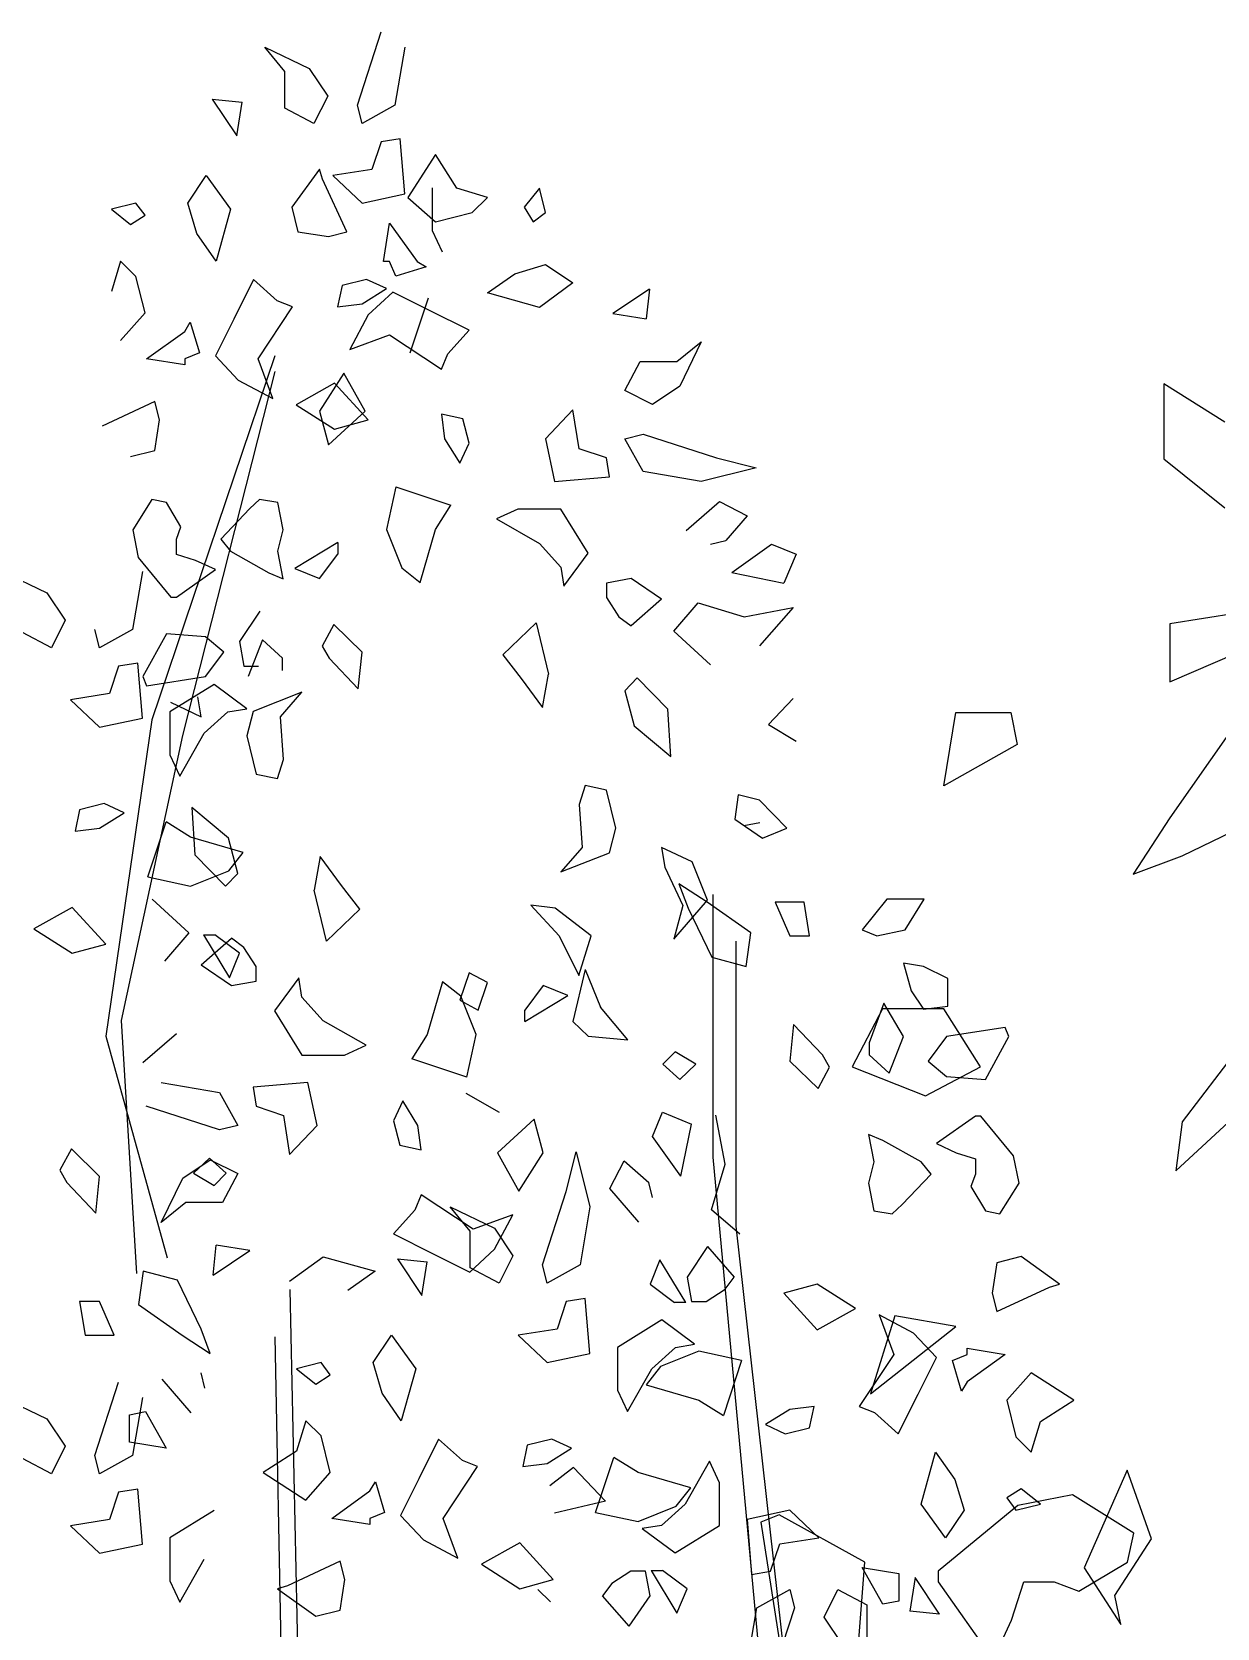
# Model space of a CAD drawing. Header units: millimetres. Extents: x 452.6 to 454.46, y 2596.55 to 2597.55.
# Drawn here: x 453.0024 to 453.3054, y 2597.1404 to 2597.5485 of the extents above; entities that cross this region are included whole.
import ezdxf

# ---------------------------------------------------------------- set-up
doc = ezdxf.new("R2010")
doc.units = ezdxf.units.MM
doc.header["$LTSCALE"] = 10
doc.layers.add('Vegetais', color=94, linetype='Continuous')

msp = doc.modelspace()

# ---------------------------------------------------------------- linework, layer by layer
at = {"layer": 'Vegetais'}
for p, q in [((453.08558, 2597.52978), (453.09165, 2597.54853)), ((453.06705, 2597.53838), (453.06196, 2597.54463)), ((453.06196, 2597.54463), (453.0733, 2597.53916)), ((453.09771, 2597.54463), (453.09518, 2597.52978)), ((453.06705, 2597.529), (453.06705, 2597.53838)), ((453.0733, 2597.53916), (453.07799, 2597.53213)), ((453.04849, 2597.53134), (453.05611, 2597.53056)), ((453.04849, 2597.53134), (453.05474, 2597.52197)), ((453.05474, 2597.52197), (453.05611, 2597.53056)), ((453.07799, 2597.53213), (453.07446, 2597.52509)), ((453.08677, 2597.52509), (453.08558, 2597.52978)), ((453.09518, 2597.52978), (453.08677, 2597.52509)), ((453.07446, 2597.52509), (453.06705, 2597.529)), ((453.09165, 2597.52041), (453.0893, 2597.51338)), ((453.09652, 2597.52119), (453.09165, 2597.52041)), ((453.09771, 2597.50713), (453.09652, 2597.52119)), ((453.10555, 2597.51716), (453.09852, 2597.50623)), ((453.11102, 2597.50857), (453.10555, 2597.51716)), ((453.07586, 2597.51345), (453.06883, 2597.50368)), ((453.07665, 2597.51091), (453.07586, 2597.51345)), ((453.0893, 2597.51338), (453.07933, 2597.51181)), ((453.04224, 2597.50478), (453.04693, 2597.51181)), ((453.04693, 2597.51181), (453.05318, 2597.50322)), ((453.0829, 2597.49743), (453.07665, 2597.51091)), ((453.07933, 2597.51181), (453.08677, 2597.50478)), ((453.08677, 2597.50478), (453.09771, 2597.50713)), ((453.09852, 2597.50623), (453.10555, 2597.49998)), ((453.10474, 2597.50869), (453.10474, 2597.49775)), ((453.11883, 2597.50623), (453.11102, 2597.50857)), ((453.11493, 2597.50232), (453.11883, 2597.50623)), ((453.13211, 2597.50857), (453.12821, 2597.50368)), ((453.13368, 2597.50232), (453.13211, 2597.50857)), ((453.02896, 2597.50478), (453.02271, 2597.50322)), ((453.02271, 2597.50322), (453.02758, 2597.49931)), ((453.02758, 2597.49931), (453.0313, 2597.50166)), ((453.0313, 2597.50166), (453.02896, 2597.50478)), ((453.04458, 2597.49697), (453.04224, 2597.50478)), ((453.05318, 2597.50322), (453.04946, 2597.48994)), ((453.06883, 2597.50368), (453.0704, 2597.49743)), ((453.10555, 2597.49998), (453.11493, 2597.50232)), ((453.12821, 2597.50368), (453.13055, 2597.49998)), ((453.13055, 2597.49998), (453.13368, 2597.50232)), ((453.04946, 2597.48994), (453.04458, 2597.49697)), ((453.0704, 2597.49743), (453.07821, 2597.49626)), ((453.07821, 2597.49626), (453.0829, 2597.49743)), ((453.09227, 2597.48982), (453.09383, 2597.49959)), ((453.09383, 2597.49959), (453.10086, 2597.48982)), ((453.10474, 2597.49775), (453.10727, 2597.49228)), ((453.02505, 2597.48994), (453.02271, 2597.48213)), ((453.02896, 2597.48603), (453.02505, 2597.48994)), ((453.09383, 2597.48982), (453.09227, 2597.48982)), ((453.0954, 2597.4861), (453.09383, 2597.48982)), ((453.10086, 2597.48982), (453.10321, 2597.48845)), ((453.12586, 2597.4867), (453.13368, 2597.48904)), ((453.13368, 2597.48904), (453.14071, 2597.48435)), ((453.0313, 2597.47666), (453.02896, 2597.48603)), ((453.05902, 2597.48525), (453.05396, 2597.47509)), ((453.06508, 2597.47978), (453.05902, 2597.48525)), ((453.08793, 2597.48525), (453.08168, 2597.48369)), ((453.09302, 2597.48291), (453.08793, 2597.48525)), ((453.10321, 2597.48845), (453.0954, 2597.4861)), ((453.11883, 2597.48181), (453.12586, 2597.4867)), ((453.08168, 2597.48369), (453.08052, 2597.47822)), ((453.08677, 2597.479), (453.09302, 2597.48291)), ((453.09461, 2597.48201), (453.08836, 2597.47615)), ((453.10399, 2597.47732), (453.09461, 2597.48201)), ((453.09908, 2597.4665), (453.10377, 2597.48056)), ((453.13211, 2597.4781), (453.11883, 2597.48181)), ((453.14071, 2597.48435), (453.13211, 2597.4781)), ((453.16024, 2597.48279), (453.15086, 2597.47654)), ((453.16024, 2597.48279), (453.15946, 2597.47516)), ((453.02505, 2597.46963), (453.0313, 2597.47666)), ((453.06021, 2597.46494), (453.06899, 2597.47822)), ((453.06899, 2597.47822), (453.06508, 2597.47978)), ((453.08052, 2597.47822), (453.08677, 2597.479)), ((453.11415, 2597.47224), (453.10399, 2597.47732)), ((453.15086, 2597.47654), (453.15946, 2597.47516)), ((453.04146, 2597.47197), (453.04283, 2597.47431)), ((453.04283, 2597.47431), (453.04518, 2597.4665)), ((453.05396, 2597.47509), (453.04927, 2597.46572)), ((453.08836, 2597.47615), (453.08368, 2597.46735)), ((453.10868, 2597.46618), (453.11415, 2597.47224)), ((453.03168, 2597.46494), (453.04146, 2597.47197)), ((453.08368, 2597.46735), (453.09383, 2597.47107)), ((453.09383, 2597.47107), (453.10711, 2597.46227)), ((453.16727, 2597.46423), (453.17352, 2597.46931)), ((453.17352, 2597.46931), (453.16805, 2597.45798)), ((453.04146, 2597.46338), (453.03168, 2597.46494)), ((453.04518, 2597.4665), (453.04146, 2597.46494)), ((453.04146, 2597.46494), (453.04146, 2597.46338)), ((453.04927, 2597.46572), (453.05511, 2597.45947)), ((453.06393, 2597.45478), (453.06021, 2597.46494)), ((453.10711, 2597.46227), (453.10868, 2597.46618)), ((453.15399, 2597.45681), (453.1579, 2597.46423)), ((453.1579, 2597.46423), (453.16727, 2597.46423)), ((453.08211, 2597.46131), (453.07586, 2597.45154)), ((453.08758, 2597.45154), (453.08211, 2597.46131)), ((453.05511, 2597.45947), (453.06393, 2597.45478)), ((453.07974, 2597.45869), (453.06996, 2597.45322)), ((453.08833, 2597.44931), (453.07974, 2597.45869)), ((453.16102, 2597.45329), (453.15399, 2597.45681)), ((453.16805, 2597.45798), (453.16102, 2597.45329)), ((453.30736, 2597.44875), (453.29174, 2597.45852)), ((453.29174, 2597.45852), (453.29174, 2597.43938)), ((453.03383, 2597.454), (453.02036, 2597.44775)), ((453.03502, 2597.44931), (453.03383, 2597.454)), ((453.06996, 2597.45322), (453.07974, 2597.44697)), ((453.14071, 2597.45193), (453.13368, 2597.44451)), ((453.14227, 2597.44196), (453.14071, 2597.45193)), ((453.03383, 2597.4415), (453.03502, 2597.44931)), ((453.07586, 2597.45154), (453.07821, 2597.44295)), ((453.07821, 2597.44295), (453.08758, 2597.45154)), ((453.07974, 2597.44697), (453.08833, 2597.44931)), ((453.11258, 2597.44959), (453.10711, 2597.45076)), ((453.10711, 2597.45076), (453.1079, 2597.44451)), ((453.11415, 2597.44334), (453.11258, 2597.44959)), ((453.1079, 2597.44451), (453.1118, 2597.43826)), ((453.13368, 2597.44451), (453.13602, 2597.43357)), ((453.15399, 2597.44451), (453.15868, 2597.44568)), ((453.15868, 2597.4361), (453.15399, 2597.44451)), ((453.15868, 2597.44568), (453.17743, 2597.43962)), ((453.02758, 2597.43994), (453.03383, 2597.4415)), ((453.1118, 2597.43826), (453.11415, 2597.44334)), ((453.1493, 2597.43962), (453.14227, 2597.44196)), ((453.15008, 2597.43474), (453.1493, 2597.43962)), ((453.17743, 2597.43962), (453.18758, 2597.43709)), ((453.17352, 2597.43357), (453.15868, 2597.4361)), ((453.18758, 2597.43709), (453.17352, 2597.43357)), ((453.29174, 2597.43938), (453.30736, 2597.42688)), ((453.0954, 2597.4322), (453.09305, 2597.42126)), ((453.0954, 2597.4322), (453.10946, 2597.42751)), ((453.13602, 2597.43357), (453.15008, 2597.43474)), ((453.03305, 2597.429), (453.02818, 2597.42119)), ((453.03677, 2597.42822), (453.03305, 2597.429)), ((453.04049, 2597.42197), (453.03677, 2597.42822)), ((453.06058, 2597.429), (453.05805, 2597.42666)), ((453.06527, 2597.42822), (453.06058, 2597.429)), ((453.06665, 2597.42119), (453.06527, 2597.42822)), ((453.10555, 2597.42126), (453.10946, 2597.42751)), ((453.16961, 2597.42107), (453.17821, 2597.42849)), ((453.17821, 2597.42849), (453.18524, 2597.42477)), ((453.05805, 2597.42666), (453.05065, 2597.41884)), ((453.12665, 2597.42654), (453.12118, 2597.42399)), ((453.12118, 2597.42399), (453.13211, 2597.41774)), ((453.13758, 2597.42654), (453.12665, 2597.42654)), ((453.14461, 2597.41521), (453.13758, 2597.42654)), ((453.18524, 2597.42477), (453.17977, 2597.41852)), ((453.02818, 2597.42119), (453.02955, 2597.41416)), ((453.0393, 2597.41884), (453.04049, 2597.42197)), ((453.06527, 2597.41572), (453.06665, 2597.42119)), ((453.09305, 2597.42126), (453.09696, 2597.41149)), ((453.10165, 2597.40779), (453.10555, 2597.42126)), ((453.0393, 2597.41494), (453.0393, 2597.41884)), ((453.05065, 2597.41884), (453.05318, 2597.41572)), ((453.05318, 2597.41572), (453.06293, 2597.41025)), ((453.06665, 2597.40869), (453.06527, 2597.41572)), ((453.08055, 2597.41795), (453.06961, 2597.41131)), ((453.08055, 2597.41795), (453.08055, 2597.41501)), ((453.13211, 2597.41774), (453.13758, 2597.4117)), ((453.13836, 2597.40681), (453.14461, 2597.41521)), ((453.17586, 2597.41756), (453.17977, 2597.41852)), ((453.18133, 2597.41032), (453.19149, 2597.41756)), ((453.19149, 2597.41756), (453.19774, 2597.41501)), ((453.02955, 2597.41416), (453.03793, 2597.404)), ((453.04418, 2597.41338), (453.0393, 2597.41494)), ((453.0393, 2597.404), (453.04927, 2597.41103)), ((453.04927, 2597.41103), (453.04418, 2597.41338)), ((453.06961, 2597.41131), (453.07586, 2597.40876)), ((453.07586, 2597.40876), (453.08055, 2597.41501)), ((453.09696, 2597.41149), (453.10165, 2597.40779)), ((453.13758, 2597.4117), (453.13836, 2597.40681)), ((453.19774, 2597.41501), (453.19461, 2597.40759)), ((452.99486, 2597.41059), (453.00621, 2597.40512)), ((453.03061, 2597.41059), (453.02808, 2597.39574)), ((453.06293, 2597.41025), (453.06665, 2597.40869)), ((453.15555, 2597.40876), (453.1493, 2597.40759)), ((453.1493, 2597.40759), (453.1493, 2597.40388)), ((453.16336, 2597.40349), (453.15555, 2597.40876)), ((453.18133, 2597.41032), (453.19461, 2597.40759)), ((453.00621, 2597.40512), (453.0109, 2597.39809)), ((453.03793, 2597.404), (453.0393, 2597.404)), ((453.1493, 2597.40388), (453.15243, 2597.39899)), ((453.16336, 2597.40349), (453.15555, 2597.39665)), ((453.06068, 2597.40043), (453.05543, 2597.39262)), ((453.15243, 2597.39899), (453.15555, 2597.39665)), ((453.16649, 2597.39529), (453.17274, 2597.40251)), ((453.17274, 2597.40251), (453.18446, 2597.39899)), ((453.18446, 2597.39899), (453.19696, 2597.40134)), ((453.19696, 2597.40134), (453.18836, 2597.39157)), ((453.31049, 2597.39993), (453.2933, 2597.39719)), ((453.00736, 2597.39106), (452.99996, 2597.39496)), ((453.0109, 2597.39809), (453.00736, 2597.39106)), ((453.01968, 2597.39106), (453.01849, 2597.39574)), ((453.02808, 2597.39574), (453.01968, 2597.39106)), ((453.07955, 2597.39697), (453.07661, 2597.3915)), ((453.08677, 2597.38994), (453.07955, 2597.39697)), ((453.13133, 2597.39743), (453.12274, 2597.38923)), ((453.13133, 2597.39743), (453.13446, 2597.38435)), ((453.17586, 2597.3867), (453.16649, 2597.39529)), ((453.2933, 2597.39719), (453.2933, 2597.38235)), ((453.03677, 2597.39463), (453.03071, 2597.38369)), ((453.04674, 2597.39384), (453.03677, 2597.39463)), ((453.05143, 2597.38994), (453.04674, 2597.39384)), ((453.05543, 2597.39262), (453.05658, 2597.38637)), ((453.06136, 2597.39306), (453.05768, 2597.38369)), ((453.06646, 2597.38838), (453.06136, 2597.39306)), ((453.07661, 2597.3915), (453.07836, 2597.38838)), ((453.02943, 2597.38715), (453.02455, 2597.38637)), ((453.03061, 2597.37309), (453.02943, 2597.38715)), ((453.04674, 2597.38369), (453.05143, 2597.38994)), ((453.06646, 2597.38525), (453.06646, 2597.38838)), ((453.07836, 2597.38838), (453.0858, 2597.38056)), ((453.0858, 2597.38056), (453.08677, 2597.38994)), ((453.12274, 2597.38923), (453.12743, 2597.38318)), ((453.2933, 2597.38235), (453.31049, 2597.38977)), ((453.02455, 2597.38637), (453.02221, 2597.37934)), ((453.03071, 2597.38369), (453.03168, 2597.38134)), ((453.03168, 2597.38134), (453.04674, 2597.38369)), ((453.05658, 2597.38637), (453.0603, 2597.38637)), ((453.12743, 2597.38318), (453.1329, 2597.37576)), ((453.1329, 2597.37576), (453.13446, 2597.38435)), ((453.15711, 2597.38337), (453.15399, 2597.38006)), ((453.16493, 2597.37537), (453.15711, 2597.38337)), ((453.02221, 2597.37934), (453.01224, 2597.37777)), ((453.04896, 2597.38168), (453.03765, 2597.37465)), ((453.04561, 2597.37343), (453.04483, 2597.37851)), ((453.05736, 2597.37543), (453.04896, 2597.38168)), ((453.0714, 2597.37968), (453.0589, 2597.37479)), ((453.06593, 2597.37343), (453.0714, 2597.37968)), ((453.15399, 2597.38006), (453.15633, 2597.37107)), ((453.01224, 2597.37777), (453.01968, 2597.37074)), ((453.03765, 2597.37465), (453.03765, 2597.36371)), ((453.0378, 2597.37713), (453.04561, 2597.37343)), ((453.04643, 2597.36918), (453.05249, 2597.37465)), ((453.05249, 2597.37465), (453.05736, 2597.37543)), ((453.0589, 2597.37479), (453.05733, 2597.36854)), ((453.16571, 2597.36326), (453.16493, 2597.37537)), ((453.19696, 2597.3781), (453.19071, 2597.37146)), ((453.23549, 2597.35579), (453.23861, 2597.37454)), ((453.23861, 2597.37454), (453.25268, 2597.37454)), ((453.25268, 2597.37454), (453.25424, 2597.36633)), ((453.01968, 2597.37074), (453.03061, 2597.37309)), ((453.06671, 2597.36249), (453.06593, 2597.37343)), ((453.15633, 2597.37107), (453.16571, 2597.36326)), ((453.19071, 2597.37146), (453.19774, 2597.36716)), ((453.04018, 2597.35824), (453.04643, 2597.36918)), ((453.05733, 2597.36854), (453.05968, 2597.35877)), ((453.25424, 2597.36633), (453.23549, 2597.35579)), ((453.30893, 2597.36985), (453.2933, 2597.34758)), ((453.03765, 2597.36371), (453.04018, 2597.35824)), ((453.06515, 2597.3576), (453.06671, 2597.36249)), ((453.05968, 2597.35877), (453.06515, 2597.3576)), ((453.14383, 2597.35584), (453.14227, 2597.35095)), ((453.1493, 2597.35466), (453.14383, 2597.35584)), ((453.15165, 2597.3449), (453.1493, 2597.35466)), ((453.02083, 2597.35121), (453.01458, 2597.34965)), ((453.02593, 2597.34887), (453.02083, 2597.35121)), ((453.04327, 2597.35018), (453.04405, 2597.33807)), ((453.05265, 2597.34237), (453.04327, 2597.35018)), ((453.14227, 2597.35095), (453.14305, 2597.34001)), ((453.1829, 2597.35349), (453.18211, 2597.34724)), ((453.18836, 2597.35212), (453.1829, 2597.35349)), ((453.1954, 2597.3449), (453.18836, 2597.35212)), ((453.29643, 2597.33782), (453.32143, 2597.34993)), ((453.01458, 2597.34965), (453.01343, 2597.34418)), ((453.01968, 2597.34496), (453.02593, 2597.34887)), ((453.03199, 2597.33246), (453.03668, 2597.34652)), ((453.04293, 2597.34262), (453.03668, 2597.34652)), ((453.18211, 2597.34724), (453.18915, 2597.34235)), ((453.18852, 2597.34631), (453.18443, 2597.34553)), ((453.2933, 2597.34758), (453.28393, 2597.33313)), ((453.01343, 2597.34418), (453.01968, 2597.34496)), ((453.0564, 2597.33871), (453.04293, 2597.34262)), ((453.05499, 2597.33338), (453.05265, 2597.34237)), ((453.15008, 2597.33865), (453.15165, 2597.3449)), ((453.18915, 2597.34235), (453.1954, 2597.3449)), ((453.04405, 2597.33807), (453.05186, 2597.33007)), ((453.05268, 2597.33402), (453.0564, 2597.33871)), ((453.07608, 2597.33768), (453.07452, 2597.32909)), ((453.08155, 2597.33026), (453.07608, 2597.33768)), ((453.14305, 2597.34001), (453.13758, 2597.33376)), ((453.13758, 2597.33376), (453.15008, 2597.33865)), ((453.16336, 2597.34001), (453.16415, 2597.33493)), ((453.17118, 2597.33631), (453.16336, 2597.34001)), ((453.28393, 2597.33313), (453.29643, 2597.33782)), ((453.04293, 2597.33012), (453.05268, 2597.33402)), ((453.16415, 2597.33493), (453.16883, 2597.32516)), ((453.16415, 2597.33493), (453.16883, 2597.32516)), ((453.17508, 2597.32654), (453.17118, 2597.33631)), ((453.03199, 2597.33246), (453.04293, 2597.33012)), ((453.05186, 2597.33007), (453.05499, 2597.33338)), ((453.08624, 2597.32421), (453.08155, 2597.33026)), ((453.1678, 2597.33069), (453.17015, 2597.32444)), ((453.17505, 2597.326), (453.1678, 2597.33069)), ((453.03311, 2597.32674), (453.04249, 2597.31815)), ((453.07765, 2597.31601), (453.07452, 2597.32909)), ((453.16649, 2597.31657), (453.17508, 2597.32654)), ((453.18618, 2597.31819), (453.17505, 2597.326)), ((453.19983, 2597.326), (453.19243, 2597.326)), ((453.19243, 2597.326), (453.19615, 2597.31741)), ((453.20121, 2597.31741), (453.19983, 2597.326)), ((453.22093, 2597.32678), (453.21468, 2597.31897)), ((453.23052, 2597.32678), (453.22093, 2597.32678)), ((453.22561, 2597.31897), (453.23052, 2597.32678)), ((453.01265, 2597.32465), (453.00286, 2597.31918)), ((453.02124, 2597.31527), (453.01265, 2597.32465)), ((453.07765, 2597.31601), (453.08624, 2597.32421)), ((453.13618, 2597.32444), (453.12993, 2597.32522)), ((453.12993, 2597.32522), (453.13715, 2597.31741)), ((453.14536, 2597.31741), (453.13618, 2597.32444)), ((453.16883, 2597.32516), (453.16649, 2597.31657)), ((453.17015, 2597.32444), (453.17621, 2597.31194)), ((453.00286, 2597.31918), (453.01265, 2597.31293)), ((453.04249, 2597.31815), (453.03624, 2597.31093)), ((453.04624, 2597.31762), (453.04918, 2597.31762)), ((453.04624, 2597.31762), (453.05286, 2597.30668)), ((453.05543, 2597.31293), (453.04918, 2597.31762)), ((453.13715, 2597.31741), (453.14224, 2597.30725)), ((453.14224, 2597.30725), (453.14536, 2597.31741)), ((453.18499, 2597.30959), (453.18618, 2597.31819)), ((453.19615, 2597.31741), (453.20121, 2597.31741)), ((453.21468, 2597.31897), (453.2184, 2597.31741)), ((453.2184, 2597.31741), (453.22561, 2597.31897)), ((453.01265, 2597.31293), (453.02124, 2597.31527)), ((453.04561, 2597.30995), (453.05343, 2597.31679)), ((453.05655, 2597.31445), (453.05343, 2597.31679)), ((453.05968, 2597.30956), (453.05655, 2597.31445)), ((453.04561, 2597.30995), (453.05343, 2597.30468)), ((453.05286, 2597.30668), (453.05543, 2597.31293)), ((453.05968, 2597.30585), (453.05968, 2597.30956)), ((453.17621, 2597.31194), (453.18499, 2597.30959)), ((453.22524, 2597.31038), (453.22718, 2597.30334)), ((453.2303, 2597.30959), (453.22524, 2597.31038)), ((453.23655, 2597.30647), (453.2303, 2597.30959)), ((453.05343, 2597.30468), (453.05968, 2597.30585)), ((453.07061, 2597.30663), (453.06436, 2597.29823)), ((453.0714, 2597.30174), (453.07061, 2597.30663)), ((453.10733, 2597.30565), (453.10343, 2597.29218)), ((453.11202, 2597.30195), (453.10733, 2597.30565)), ((453.11415, 2597.30798), (453.1118, 2597.30095)), ((453.11883, 2597.30545), (453.11415, 2597.30798)), ((453.11649, 2597.29841), (453.11883, 2597.30545)), ((453.14383, 2597.30876), (453.14071, 2597.29548)), ((453.14383, 2597.30876), (453.14774, 2597.2992)), ((453.23655, 2597.29944), (453.23655, 2597.30647)), ((453.07686, 2597.2957), (453.0714, 2597.30174)), ((453.1118, 2597.30095), (453.11649, 2597.29841)), ((453.11593, 2597.29218), (453.11202, 2597.30195)), ((453.13311, 2597.30468), (453.12843, 2597.29843)), ((453.12843, 2597.29549), (453.13936, 2597.30213)), ((453.13936, 2597.30213), (453.13311, 2597.30468)), ((453.22718, 2597.30334), (453.2303, 2597.29866)), ((453.06436, 2597.29823), (453.0714, 2597.2869)), ((453.12843, 2597.29549), (453.12843, 2597.29843)), ((453.15477, 2597.29079), (453.14774, 2597.2992)), ((453.21986, 2597.29875), (453.21205, 2597.28391)), ((453.22015, 2597.30022), (453.21646, 2597.29006)), ((453.23549, 2597.29875), (453.21986, 2597.29875)), ((453.22524, 2597.29163), (453.22015, 2597.30022)), ((453.2303, 2597.29866), (453.23655, 2597.29944)), ((453.24486, 2597.28391), (453.23549, 2597.29875)), ((453.0878, 2597.28945), (453.07686, 2597.2957)), ((453.14071, 2597.29548), (453.14461, 2597.29177)), ((453.19711, 2597.29475), (453.19615, 2597.28538)), ((453.20452, 2597.28694), (453.19711, 2597.29475)), ((453.25121, 2597.29397), (453.23618, 2597.29163)), ((453.25218, 2597.29163), (453.25121, 2597.29397)), ((453.03936, 2597.29237), (453.03077, 2597.28495)), ((453.08233, 2597.2869), (453.0878, 2597.28945)), ((453.10343, 2597.29218), (453.09952, 2597.28593)), ((453.11358, 2597.28124), (453.11593, 2597.29218)), ((453.14461, 2597.29177), (453.15477, 2597.29079)), ((453.21646, 2597.29006), (453.21646, 2597.28694)), ((453.22152, 2597.28225), (453.22524, 2597.29163)), ((453.23618, 2597.29163), (453.23149, 2597.28538)), ((453.24615, 2597.28069), (453.25218, 2597.29163)), ((453.0714, 2597.2869), (453.08233, 2597.2869)), ((453.11358, 2597.28124), (453.09952, 2597.28593)), ((453.16683, 2597.28772), (453.16371, 2597.28459)), ((453.16371, 2597.28459), (453.16802, 2597.28069)), ((453.17211, 2597.28459), (453.16683, 2597.28772)), ((453.16802, 2597.28069), (453.17211, 2597.28459)), ((453.19615, 2597.28538), (453.20336, 2597.27834)), ((453.2063, 2597.28381), (453.20452, 2597.28694)), ((453.21646, 2597.28694), (453.22152, 2597.28225)), ((453.23149, 2597.28538), (453.23618, 2597.28147)), ((453.31049, 2597.28821), (453.29643, 2597.26985)), ((453.20336, 2597.27834), (453.2063, 2597.28381)), ((453.21205, 2597.28391), (453.2308, 2597.27649)), ((453.2308, 2597.27649), (453.24486, 2597.28391)), ((453.23618, 2597.28147), (453.24615, 2597.28069)), ((453.03546, 2597.27987), (453.0503, 2597.27734)), ((453.0503, 2597.27734), (453.05499, 2597.26893)), ((453.07296, 2597.27987), (453.0589, 2597.2787)), ((453.0589, 2597.2787), (453.05968, 2597.27382)), ((453.0753, 2597.26893), (453.07296, 2597.27987)), ((453.12196, 2597.27224), (453.11336, 2597.27712)), ((453.0503, 2597.26776), (453.03155, 2597.27382)), ((453.05968, 2597.27382), (453.06671, 2597.27148)), ((453.09718, 2597.27518), (453.09483, 2597.2701)), ((453.10108, 2597.26893), (453.09718, 2597.27518)), ((453.16105, 2597.26608), (453.16361, 2597.27233)), ((453.16361, 2597.27233), (453.17102, 2597.2692)), ((453.05499, 2597.26893), (453.0503, 2597.26776)), ((453.06671, 2597.27148), (453.06827, 2597.26151)), ((453.06827, 2597.26151), (453.0753, 2597.26893)), ((453.09483, 2597.2701), (453.0964, 2597.26385)), ((453.10186, 2597.26268), (453.10108, 2597.26893)), ((453.13077, 2597.27049), (453.1214, 2597.2619)), ((453.13311, 2597.2619), (453.13077, 2597.27049)), ((453.1683, 2597.25592), (453.17102, 2597.2692)), ((453.17961, 2597.25905), (453.17727, 2597.27155)), ((453.24358, 2597.27131), (453.23365, 2597.26428)), ((453.24496, 2597.27131), (453.24358, 2597.27131)), ((453.25336, 2597.26116), (453.24496, 2597.27131)), ((453.29486, 2597.25735), (453.31049, 2597.2718)), ((453.29643, 2597.26985), (453.29486, 2597.25735)), ((453.1683, 2597.25592), (453.16105, 2597.26608)), ((453.21624, 2597.26663), (453.21761, 2597.25959)), ((453.21996, 2597.26506), (453.21624, 2597.26663)), ((453.22974, 2597.25959), (453.21996, 2597.26506)), ((453.23365, 2597.26428), (453.23871, 2597.26194)), ((453.01246, 2597.26293), (453.00952, 2597.25746)), ((453.01968, 2597.2559), (453.01246, 2597.26293)), ((453.04093, 2597.25546), (453.04796, 2597.26015)), ((453.0478, 2597.26059), (453.04371, 2597.25668)), ((453.05208, 2597.25668), (453.0478, 2597.26059)), ((453.04796, 2597.26015), (453.05499, 2597.25663)), ((453.0964, 2597.26385), (453.10186, 2597.26268)), ((453.1214, 2597.2619), (453.12686, 2597.25213)), ((453.12686, 2597.25213), (453.13311, 2597.2619)), ((453.13899, 2597.25202), (453.14152, 2597.26217)), ((453.14152, 2597.26217), (453.14505, 2597.24811)), ((453.23871, 2597.26194), (453.24358, 2597.26038)), ((453.24358, 2597.26038), (453.24358, 2597.25647)), ((453.25474, 2597.25413), (453.25336, 2597.26116)), ((453.00952, 2597.25746), (453.01127, 2597.25434)), ((453.04371, 2597.25668), (453.04896, 2597.25356)), ((453.04896, 2597.25356), (453.05208, 2597.25668)), ((453.05499, 2597.25663), (453.05108, 2597.24921)), ((453.15011, 2597.2528), (453.15383, 2597.25983)), ((453.15383, 2597.25983), (453.16008, 2597.25436)), ((453.17611, 2597.24733), (453.17961, 2597.25905)), ((453.21761, 2597.25959), (453.21624, 2597.25413)), ((453.22483, 2597.24866), (453.23227, 2597.25647)), ((453.23227, 2597.25647), (453.22974, 2597.25959)), ((453.24358, 2597.25647), (453.24243, 2597.25334)), ((453.01127, 2597.25434), (453.01871, 2597.24652)), ((453.01871, 2597.24652), (453.01968, 2597.2559)), ((453.03546, 2597.24413), (453.04093, 2597.25546)), ((453.13293, 2597.23327), (453.13899, 2597.25202)), ((453.15755, 2597.2442), (453.15011, 2597.2528)), ((453.16105, 2597.25045), (453.16008, 2597.25436)), ((453.21624, 2597.25413), (453.21761, 2597.24709)), ((453.24243, 2597.25334), (453.24615, 2597.24709)), ((453.24983, 2597.24631), (453.25474, 2597.25413)), ((453.04171, 2597.24921), (453.03546, 2597.24413)), ((453.05108, 2597.24921), (453.04171, 2597.24921)), ((453.10186, 2597.25116), (453.1003, 2597.24726)), ((453.11515, 2597.24237), (453.10186, 2597.25116)), ((453.1144, 2597.24186), (453.1093, 2597.24811)), ((453.1093, 2597.24811), (453.12065, 2597.24264)), ((453.14505, 2597.24811), (453.14252, 2597.23327)), ((453.2223, 2597.24631), (453.22483, 2597.24866)), ((453.1003, 2597.24726), (453.09483, 2597.2412)), ((453.1253, 2597.24609), (453.11515, 2597.24237)), ((453.12061, 2597.23729), (453.1253, 2597.24609)), ((453.18333, 2597.24108), (453.17611, 2597.24733)), ((453.21761, 2597.24709), (453.2223, 2597.24631)), ((453.24615, 2597.24709), (453.24983, 2597.24631)), ((453.09483, 2597.2412), (453.10499, 2597.23612)), ((453.1144, 2597.23248), (453.1144, 2597.24186)), ((453.12065, 2597.24264), (453.12533, 2597.23561)), ((453.04874, 2597.23065), (453.04952, 2597.23827)), ((453.04874, 2597.23065), (453.05811, 2597.2369)), ((453.05811, 2597.2369), (453.04952, 2597.23827)), ((453.10499, 2597.23612), (453.11436, 2597.23143)), ((453.11436, 2597.23143), (453.12061, 2597.23729)), ((453.12533, 2597.23561), (453.1218, 2597.22858)), ((453.17511, 2597.23795), (453.16986, 2597.23014)), ((453.17511, 2597.23795), (453.18196, 2597.23014)), ((453.0308, 2597.23168), (453.02965, 2597.22309)), ((453.03958, 2597.22934), (453.0308, 2597.23168)), ((453.06827, 2597.22909), (453.07686, 2597.23534)), ((453.07686, 2597.23534), (453.09015, 2597.23163)), ((453.09015, 2597.23163), (453.08311, 2597.22674)), ((453.09583, 2597.23483), (453.10346, 2597.23405)), ((453.09583, 2597.23483), (453.10208, 2597.22545)), ((453.10208, 2597.22545), (453.10346, 2597.23405)), ((453.1218, 2597.22858), (453.1144, 2597.23248)), ((453.13411, 2597.22858), (453.13293, 2597.23327)), ((453.14252, 2597.23327), (453.13411, 2597.22858)), ((453.16293, 2597.23459), (453.1604, 2597.22834)), ((453.16958, 2597.22366), (453.16293, 2597.23459)), ((453.24905, 2597.23381), (453.2479, 2597.226)), ((453.2553, 2597.23538), (453.24905, 2597.23381)), ((453.26508, 2597.22834), (453.2553, 2597.23538)), ((453.04565, 2597.21684), (453.03958, 2597.22934)), ((453.1604, 2597.22834), (453.16665, 2597.22366)), ((453.16986, 2597.23014), (453.17102, 2597.22389)), ((453.17961, 2597.22702), (453.18196, 2597.23014)), ((453.20318, 2597.22834), (453.19458, 2597.226)), ((453.21293, 2597.22209), (453.20318, 2597.22834)), ((453.24905, 2597.22131), (453.26255, 2597.22756)), ((453.26255, 2597.22756), (453.26508, 2597.22834)), ((453.01458, 2597.22387), (453.01596, 2597.21527)), ((453.01968, 2597.22387), (453.01458, 2597.22387)), ((453.0234, 2597.21527), (453.01968, 2597.22387)), ((453.13899, 2597.22389), (453.13665, 2597.21686)), ((453.14386, 2597.22467), (453.13899, 2597.22389)), ((453.14505, 2597.21061), (453.14386, 2597.22467)), ((453.16958, 2597.22366), (453.16665, 2597.22366)), ((453.17102, 2597.22389), (453.17474, 2597.22389)), ((453.17474, 2597.22389), (453.17961, 2597.22702)), ((453.19458, 2597.226), (453.20318, 2597.21663)), ((453.2479, 2597.226), (453.24905, 2597.22131)), ((453.02965, 2597.22309), (453.04077, 2597.21527)), ((453.1634, 2597.2192), (453.15208, 2597.21217)), ((453.1718, 2597.21295), (453.1634, 2597.2192)), ((453.20318, 2597.21663), (453.21293, 2597.22209)), ((453.22299, 2597.22024), (453.21674, 2597.20032)), ((453.21899, 2597.22053), (453.22271, 2597.21038)), ((453.22777, 2597.21584), (453.21899, 2597.22053)), ((453.23861, 2597.2175), (453.22299, 2597.22024)), ((453.01596, 2597.21527), (453.0234, 2597.21527)), ((453.04077, 2597.21527), (453.04799, 2597.21059)), ((453.04799, 2597.21059), (453.04565, 2597.21684)), ((453.08958, 2597.20827), (453.09427, 2597.2153)), ((453.09427, 2597.2153), (453.10052, 2597.2067)), ((453.13665, 2597.21686), (453.12668, 2597.2153)), ((453.12668, 2597.2153), (453.13411, 2597.20827)), ((453.21674, 2597.20032), (453.23861, 2597.2175)), ((453.23365, 2597.20959), (453.22777, 2597.21584)), ((453.15208, 2597.21217), (453.15208, 2597.20123)), ((453.16086, 2597.2067), (453.16693, 2597.21217)), ((453.1729, 2597.21116), (453.16311, 2597.20725)), ((453.16693, 2597.21217), (453.1718, 2597.21295)), ((453.18383, 2597.20881), (453.1729, 2597.21116)), ((453.24146, 2597.21194), (453.25121, 2597.21038)), ((453.24146, 2597.21038), (453.24146, 2597.21194)), ((453.0763, 2597.20827), (453.07005, 2597.2067)), ((453.07865, 2597.20514), (453.0763, 2597.20827)), ((453.09193, 2597.20045), (453.08958, 2597.20827)), ((453.13411, 2597.20827), (453.14505, 2597.21061)), ((453.16311, 2597.20725), (453.15943, 2597.20256)), ((453.18383, 2597.20881), (453.17915, 2597.19475)), ((453.22271, 2597.21038), (453.2139, 2597.19709)), ((453.22896, 2597.20022), (453.23365, 2597.20959)), ((453.23774, 2597.20881), (453.24146, 2597.21038)), ((453.24008, 2597.201), (453.23774, 2597.20881)), ((453.25121, 2597.21038), (453.24146, 2597.20334)), ((453.01849, 2597.18453), (453.02455, 2597.20328)), ((453.04311, 2597.19547), (453.03568, 2597.20406)), ((453.04661, 2597.20172), (453.04565, 2597.20563)), ((453.07005, 2597.2067), (453.07493, 2597.2028)), ((453.07493, 2597.2028), (453.07865, 2597.20514)), ((453.10052, 2597.2067), (453.0968, 2597.19342)), ((453.15461, 2597.19577), (453.16086, 2597.2067)), ((453.24146, 2597.20334), (453.24008, 2597.201)), ((453.25786, 2597.20569), (453.25161, 2597.19866)), ((453.2688, 2597.19866), (453.25786, 2597.20569)), ((452.99486, 2597.19938), (453.00621, 2597.19391)), ((453.03061, 2597.19938), (453.02808, 2597.18453)), ((453.0968, 2597.19342), (453.09193, 2597.20045)), ((453.15208, 2597.20123), (453.15461, 2597.19577)), ((453.15943, 2597.20256), (453.1729, 2597.19866)), ((453.22386, 2597.19006), (453.22896, 2597.20022)), ((453.0273, 2597.19496), (453.0314, 2597.19574)), ((453.0273, 2597.18793), (453.0273, 2597.19496)), ((453.0314, 2597.19574), (453.03668, 2597.18637)), ((453.1729, 2597.19866), (453.17915, 2597.19475)), ((453.19615, 2597.19631), (453.1899, 2597.19241)), ((453.2024, 2597.19709), (453.19615, 2597.19631)), ((453.20121, 2597.19163), (453.2024, 2597.19709)), ((453.2139, 2597.19709), (453.2178, 2597.19553)), ((453.2178, 2597.19553), (453.22386, 2597.19006)), ((453.25161, 2597.19866), (453.25396, 2597.18928)), ((453.26021, 2597.19319), (453.2688, 2597.19866)), ((453.00621, 2597.19391), (453.0109, 2597.18688)), ((453.0724, 2597.19342), (453.07005, 2597.18561)), ((453.0763, 2597.18952), (453.0724, 2597.19342)), ((453.1899, 2597.19241), (453.19496, 2597.19006)), ((453.19496, 2597.19006), (453.20121, 2597.19163)), ((453.25786, 2597.18538), (453.26021, 2597.19319)), ((453.0109, 2597.18688), (453.00736, 2597.17984)), ((453.03668, 2597.18637), (453.0273, 2597.18793)), ((453.07865, 2597.18014), (453.0763, 2597.18952)), ((453.10636, 2597.18873), (453.1013, 2597.17858)), ((453.11243, 2597.18327), (453.10636, 2597.18873)), ((453.12902, 2597.18717), (453.12786, 2597.1817)), ((453.13527, 2597.18873), (453.12902, 2597.18717)), ((453.14036, 2597.18639), (453.13527, 2597.18873)), ((453.25396, 2597.18928), (453.25786, 2597.18538)), ((453.00736, 2597.17984), (452.99996, 2597.18375)), ((453.01968, 2597.17984), (453.01849, 2597.18453)), ((453.02808, 2597.18453), (453.01968, 2597.17984)), ((453.07005, 2597.18561), (453.06146, 2597.18014)), ((453.11633, 2597.1817), (453.11243, 2597.18327)), ((453.12786, 2597.1817), (453.13411, 2597.18248)), ((453.13411, 2597.18248), (453.14036, 2597.18639)), ((453.14643, 2597.16998), (453.15111, 2597.18405)), ((453.15736, 2597.18014), (453.15111, 2597.18405)), ((453.17561, 2597.18303), (453.16936, 2597.17209)), ((453.17818, 2597.17756), (453.17561, 2597.18303)), ((453.22974, 2597.17209), (453.23343, 2597.18538)), ((453.23343, 2597.18538), (453.23833, 2597.17834)), ((453.06146, 2597.18014), (453.0724, 2597.17311)), ((453.0724, 2597.17311), (453.07865, 2597.18014)), ((453.1013, 2597.17858), (453.09661, 2597.1692)), ((453.10755, 2597.16842), (453.11633, 2597.1817)), ((453.14086, 2597.18147), (453.1348, 2597.17678)), ((453.14905, 2597.17288), (453.14086, 2597.18147)), ((453.17083, 2597.17623), (453.15736, 2597.18014)), ((453.28236, 2597.18079), (453.27143, 2597.15579)), ((453.28861, 2597.16321), (453.28236, 2597.18079)), ((453.02455, 2597.17516), (453.02221, 2597.16813)), ((453.02943, 2597.17594), (453.02455, 2597.17516)), ((453.03061, 2597.16188), (453.02943, 2597.17594)), ((453.07902, 2597.16842), (453.0888, 2597.17545)), ((453.0888, 2597.17545), (453.09018, 2597.1778)), ((453.09018, 2597.1778), (453.09252, 2597.16998)), ((453.16711, 2597.17155), (453.17083, 2597.17623)), ((453.17818, 2597.16663), (453.17818, 2597.17756)), ((453.23833, 2597.17834), (453.24068, 2597.17053)), ((453.2553, 2597.176), (453.25161, 2597.17366)), ((453.26846, 2597.17446), (453.2544, 2597.17172)), ((453.26021, 2597.17209), (453.2553, 2597.176)), ((453.28408, 2597.16469), (453.26846, 2597.17446)), ((453.04896, 2597.17047), (453.03765, 2597.16344)), ((453.14905, 2597.17288), (453.13599, 2597.16975)), ((453.15736, 2597.16764), (453.16711, 2597.17155)), ((453.16936, 2597.17209), (453.16333, 2597.16663)), ((453.19615, 2597.17053), (453.18521, 2597.16819)), ((453.20355, 2597.1635), (453.19615, 2597.17053)), ((453.23599, 2597.1635), (453.22974, 2597.17209)), ((453.2544, 2597.17172), (453.23408, 2597.15493)), ((453.24068, 2597.17053), (453.23599, 2597.1635)), ((453.25161, 2597.17366), (453.25396, 2597.17053)), ((453.25396, 2597.17053), (453.26021, 2597.17209)), ((453.02221, 2597.16813), (453.01224, 2597.16656)), ((453.01224, 2597.16656), (453.01968, 2597.15953)), ((453.0888, 2597.16686), (453.07902, 2597.16842)), ((453.09252, 2597.16998), (453.0888, 2597.16842)), ((453.0888, 2597.16842), (453.0888, 2597.16686)), ((453.09661, 2597.1692), (453.10246, 2597.16295)), ((453.11127, 2597.15827), (453.10755, 2597.16842)), ((453.14643, 2597.16998), (453.15736, 2597.16764)), ((453.16333, 2597.16663), (453.15843, 2597.16584)), ((453.16683, 2597.15959), (453.17818, 2597.16663)), ((453.18521, 2597.16819), (453.18636, 2597.15413)), ((453.19346, 2597.16938), (453.18877, 2597.16743)), ((453.18877, 2597.16743), (453.19346, 2597.13735)), ((453.21533, 2597.15727), (453.19346, 2597.16938)), ((453.03765, 2597.16344), (453.03765, 2597.1525)), ((453.10246, 2597.16295), (453.11127, 2597.15827)), ((453.12708, 2597.16217), (453.1173, 2597.1567)), ((453.13568, 2597.1528), (453.12708, 2597.16217)), ((453.15843, 2597.16584), (453.16683, 2597.15959)), ((453.19358, 2597.16194), (453.20355, 2597.1635)), ((453.27924, 2597.14875), (453.28861, 2597.16321)), ((453.28252, 2597.15727), (453.28408, 2597.16469)), ((453.01968, 2597.15953), (453.03061, 2597.16188)), ((453.19124, 2597.15491), (453.19358, 2597.16194)), ((453.04018, 2597.14703), (453.04643, 2597.15797)), ((453.08118, 2597.15748), (453.06771, 2597.15123)), ((453.08236, 2597.1528), (453.08118, 2597.15748)), ((453.1173, 2597.1567), (453.12708, 2597.15045)), ((453.15552, 2597.15491), (453.15061, 2597.15178)), ((453.15921, 2597.15491), (453.15552, 2597.15491)), ((453.1604, 2597.14866), (453.15921, 2597.15491)), ((453.16068, 2597.15514), (453.16361, 2597.15514)), ((453.16068, 2597.15514), (453.1673, 2597.1442)), ((453.16986, 2597.15045), (453.16361, 2597.15514)), ((453.18636, 2597.15413), (453.19124, 2597.15491)), ((453.21377, 2597.13735), (453.21533, 2597.15727)), ((453.21465, 2597.15588), (453.22402, 2597.15431)), ((453.21993, 2597.1465), (453.21465, 2597.15588)), ((453.22402, 2597.15431), (453.22402, 2597.14728)), ((453.23408, 2597.15493), (453.23408, 2597.15219)), ((453.27002, 2597.14985), (453.28252, 2597.15727)), ((453.27143, 2597.15579), (453.2808, 2597.14133)), ((453.03765, 2597.1525), (453.04018, 2597.14703)), ((453.06771, 2597.15123), (453.06518, 2597.15045)), ((453.06518, 2597.15045), (453.07493, 2597.14342)), ((453.08118, 2597.14498), (453.08236, 2597.1528)), ((453.12708, 2597.15045), (453.13568, 2597.1528)), ((453.13499, 2597.14709), (453.13168, 2597.15022)), ((453.15061, 2597.15178), (453.14827, 2597.14866)), ((453.1673, 2597.1442), (453.16986, 2597.15045)), ((453.18774, 2597.14553), (453.19615, 2597.15022)), ((453.19615, 2597.15022), (453.1973, 2597.14553)), ((453.20493, 2597.14319), (453.20843, 2597.15022)), ((453.20843, 2597.15022), (453.21586, 2597.14631)), ((453.22818, 2597.15334), (453.2268, 2597.14475)), ((453.23443, 2597.14397), (453.22818, 2597.15334)), ((453.23408, 2597.15219), (453.24815, 2597.13227)), ((453.25283, 2597.14243), (453.25596, 2597.15219)), ((453.25596, 2597.15219), (453.26377, 2597.15219)), ((453.26377, 2597.15219), (453.27002, 2597.14985)), ((453.15511, 2597.14084), (453.14827, 2597.14866)), ((453.15511, 2597.14084), (453.1604, 2597.14866)), ((453.21586, 2597.14631), (453.21586, 2597.13694)), ((453.22402, 2597.14728), (453.21993, 2597.1465)), ((453.2808, 2597.14133), (453.27924, 2597.14875)), ((453.07493, 2597.14342), (453.08118, 2597.14498)), ((453.18521, 2597.13069), (453.18774, 2597.14553)), ((453.1973, 2597.14553), (453.19124, 2597.12678)), ((453.20961, 2597.13616), (453.20493, 2597.14319)), ((453.23443, 2597.14397), (453.2268, 2597.14475)), ((453.24815, 2597.13227), (453.25283, 2597.14243))]:
    msp.add_line(p, q, dxfattribs=at)
at = {"layer": 'Vegetais', "color": 34}
for p, q in [((453.06449, 2597.46573), (453.03305, 2597.37266)), ((453.06449, 2597.46169), (453.0409, 2597.36862)), ((453.03305, 2597.37266), (453.02124, 2597.29173)), ((453.0409, 2597.36862), (453.02518, 2597.29577)), ((453.17658, 2597.26083), (453.17658, 2597.32801)), ((453.18246, 2597.24316), (453.18246, 2597.31601)), ((453.02518, 2597.29577), (453.02911, 2597.23102)), ((453.02124, 2597.29173), (453.03699, 2597.23507)), ((453.19833, 2597.02571), (453.17658, 2597.26083)), ((453.20605, 2597.03273), (453.18246, 2597.24316)), ((453.07236, 2597.04082), (453.06843, 2597.22698)), ((453.06449, 2597.21484), (453.06843, 2597.00845))]:
    msp.add_line(p, q, dxfattribs=at)

doc.saveas('drawing.dxf')
